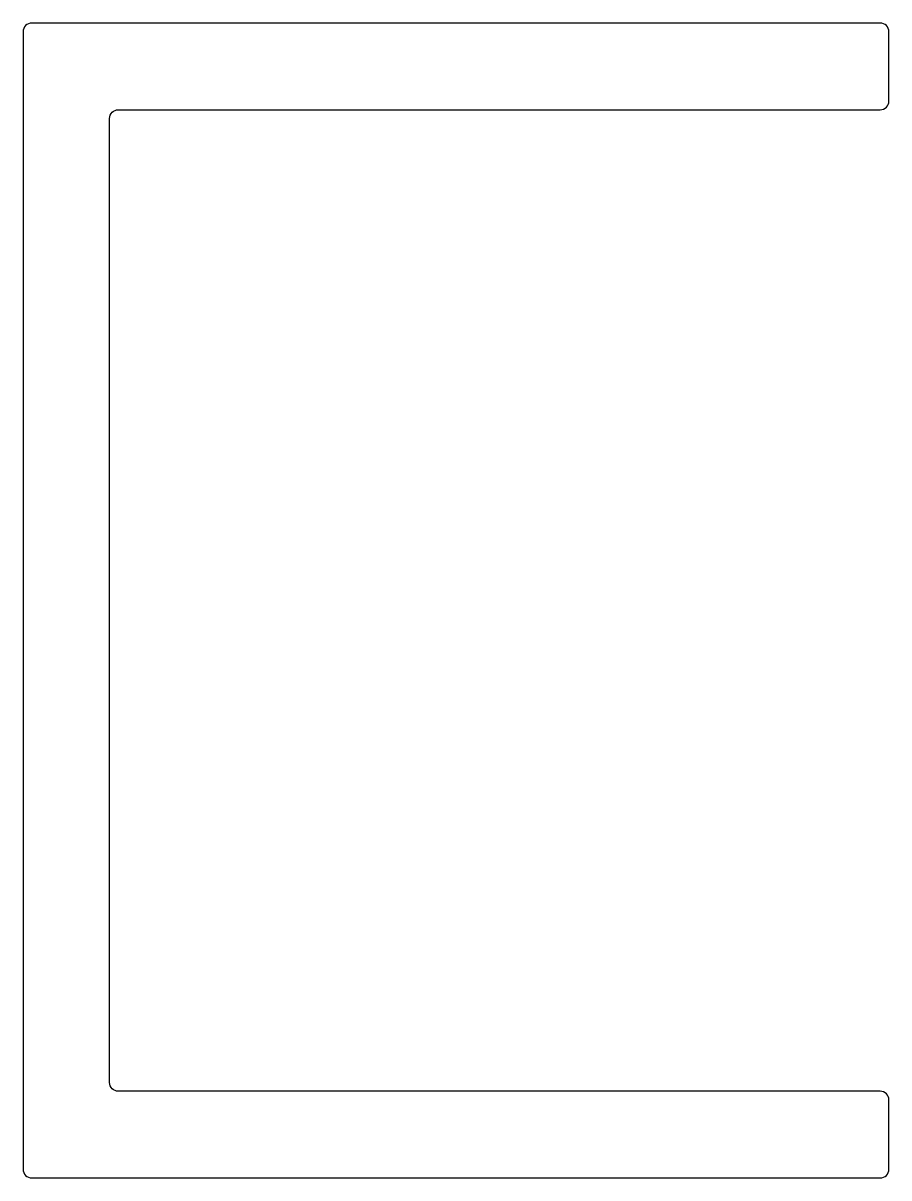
# Model space of a CAD drawing. Extents: x 144.6 to 174.6, y 194.5 to 234.5.
import ezdxf

# ---------------------------------------------------------------- set-up
doc = ezdxf.new("R2010")
doc.units = 0
doc.header["$LTSCALE"] = 15
doc.layers.get('0').update_dxf_attribs({"linetype": 'CONTINUOUS'})

msp = doc.modelspace()

# ---------------------------------------------------------------- linework, layer by layer
at = {"color": 0, "linetype": 'BYBLOCK'}
msp.add_lwpolyline([(144.599, 234.181), (144.599, 194.781, 0.414214), (144.899, 194.481), (174.299, 194.481, 0.414214), (174.599, 194.781), (174.599, 197.181, 0.414214), (174.299, 197.481), (147.899, 197.481, -0.414214), (147.599, 197.781), (147.599, 231.181, -0.414214), (147.899, 231.481), (174.299, 231.481, 0.414214), (174.599, 231.781), (174.599, 234.181, 0.414214), (174.299, 234.481), (144.899, 234.481, 0.414214)], format="xyb", close=True, dxfattribs=at)

doc.saveas('drawing.dxf')
